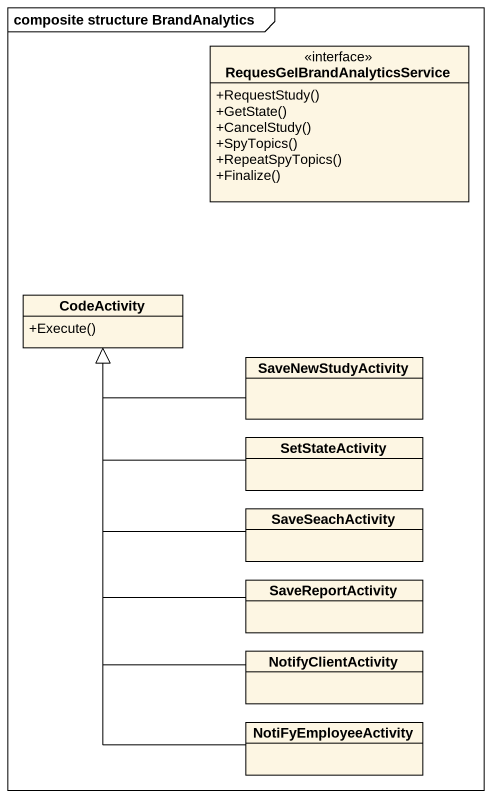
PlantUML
@startuml
mainframe composite structure BrandAnalytics
hide circle
hide empty members
skinparam classAttributeIconSize 0
interface "RequesGeIBrandAnalyticsService" as RequesGeIBrandAnalyticsServi {
  +RequestStudy()
  +GetState()
  +CancelStudy()
  +SpyTopics()
  +RepeatSpyTopics()
  +Finalize()
}
class CodeActivity {
  +Execute()
}
class SaveNewStudyActivity
class SetStateActivity
class SaveSeachActivity
class SaveReportActivity
class NotifyClientActivity
class NotiFyEmployeeActivity
SaveNewStudyActivity -left-|> CodeActivity
SetStateActivity -up-|> CodeActivity
SaveSeachActivity -up-|> CodeActivity
SaveReportActivity -up-|> CodeActivity
NotifyClientActivity -up-|> CodeActivity
NotiFyEmployeeActivity -up-|> CodeActivity
@enduml
